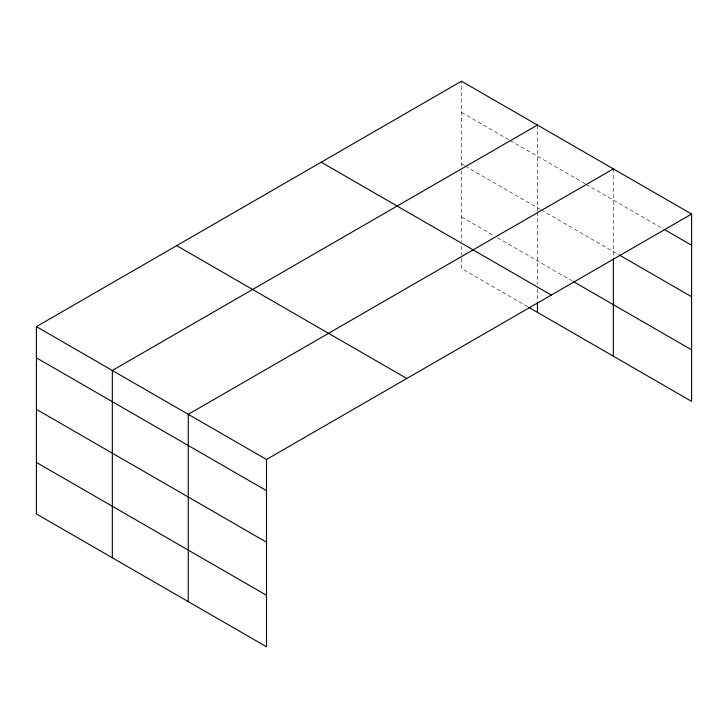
<?xml version="1.0" encoding="UTF-8"?>
<svg xmlns="http://www.w3.org/2000/svg" width="728" height="728" viewBox="0 0 728 728"><rect width="100%" height="100%" fill="white"/><g stroke="black" fill="none" stroke-linecap="round" stroke-linejoin="round"><path stroke-width="0.55" stroke-dasharray="3.64 2.73" d="M461.497 166.175L461.497 81.208M461.497 112.394L509.2 139.94M510.173 140.504L585.139 183.774M586.104 184.339L662.262 228.31M461.497 163.918L464.419 165.602M465.392 166.166L540.358 209.446M541.323 210.001L619.237 254.982M461.497 216.999L493.63 235.544M497.515 237.792L572.481 281.072M527.7 306.734L461.497 268.514L461.497 256.201M613.367 168.887L613.367 256.11M537.437 125.043L537.437 211.147M537.437 212.276L537.437 284.357M537.437 288.834L537.437 301.155M461.497 170.698L461.497 241.641M461.497 246.119L461.497 255.082"/><path stroke-width="1.09" d="M36.4 326.635L266.503 459.486L266.503 646.792L36.4 513.95L36.4 326.635L461.497 81.208L691.6 214.05L691.6 401.365L528.674 307.298M537.437 125.043L112.33 370.47L112.33 557.785M613.367 168.887L188.27 414.314L188.27 601.628M266.503 459.486L691.6 214.05M664.218 229.438L691.6 245.245M619.237 254.982L691.6 296.76M573.455 281.636L691.6 349.849M321.221 162.198L551.314 295.04M176.686 245.645L406.779 378.487M36.4 357.83L266.503 490.672M36.4 409.345L266.503 542.196M36.4 462.426L266.503 595.277M613.367 258.376L613.367 356.201M537.437 302.275L537.437 312.358"/></g></svg>
